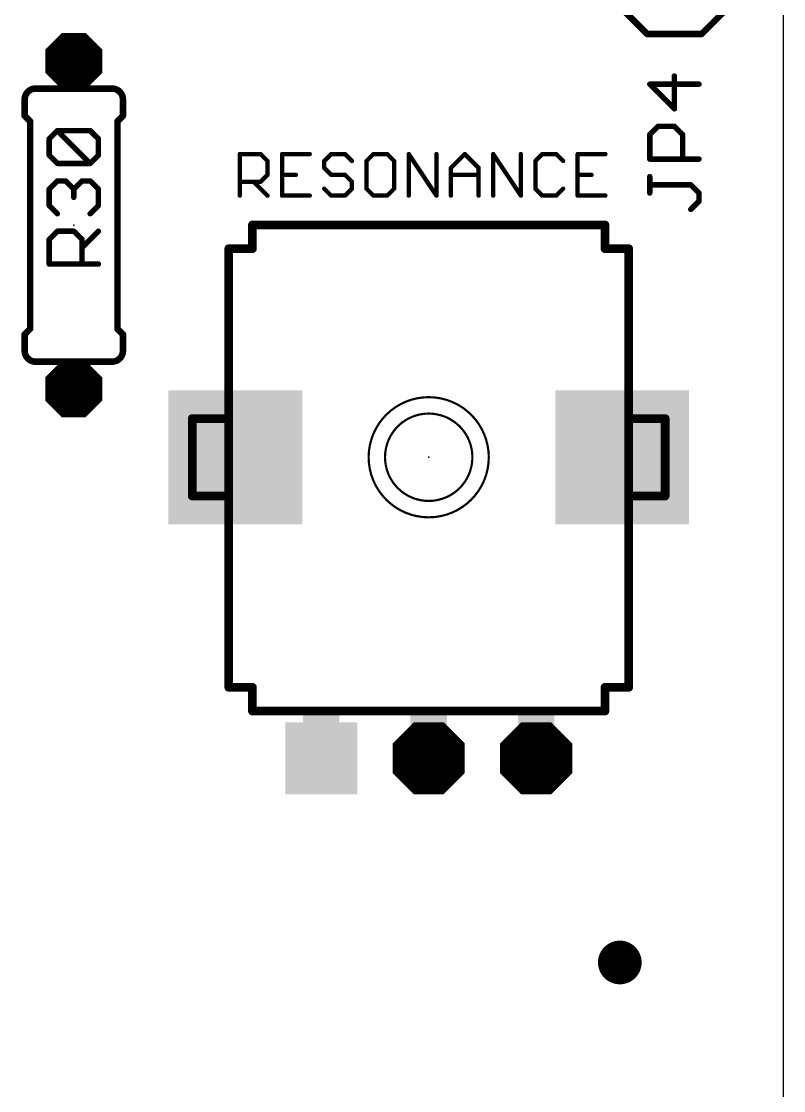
# Model space of a CAD drawing. Extents: x 0 to 35, y 0 to 103.
# Drawn here: x 17.2 to 34.92, y 59.25 to 84.11 of the extents above; entities that cross this region are included whole.
import ezdxf

# ---------------------------------------------------------------- set-up
doc = ezdxf.new("R2010")
doc.units = 0
for name, color, linetype in [('17', 110, 'CONTINUOUS'), ('18', 110, 'CONTINUOUS'), ('20', 53, 'CONTINUOUS'), ('21', 253, 'CONTINUOUS'), ('23', 53, 'CONTINUOUS'), ('25', 253, 'CONTINUOUS'), ('51', 253, 'CONTINUOUS')]:
    doc.layers.add(name, color=color, linetype=linetype)

# ---------------------------------------------------------------- blocks, each defined once
blk = doc.blocks.new('RECT')
blk.add_solid([(-0.5, -0.5), (0.5, -0.5), (-0.5, 0.5), (0.5, 0.5)])
blk = doc.blocks.new('OCTAGONP')
at = {"const_width": 0.5}
blk.add_lwpolyline([(-0.25, -0.1036), (-0.25, 0.1036), (-0.1036, 0.25), (0.1036, 0.25), (0.25, 0.1036), (0.25, -0.1036), (0.1036, -0.25), (-0.1036, -0.25), (-0.25, -0.1036), (-0.25, 0.1036)], dxfattribs=at)
blk = doc.blocks.new('SQUAREP')
blk.add_solid([(-0.5, -0.5), (0.5, -0.5), (-0.5, 0.5), (0.5, 0.5)])
blk = doc.blocks.new('ROUNDV')
at = {"const_width": 0.5}
blk.add_lwpolyline([(0, -0.25, 1), (0, 0.25, 1), (0, -0.25)], format="xyb", dxfattribs=at)

msp = doc.modelspace()

# ---------------------------------------------------------------- linework, layer by layer
at = {"layer": '20'}
msp.add_line((34.925, 0), (34.925, 99.695), dxfattribs=at)
at = {"layer": '21'}
for points, const_width in [([(31.75, 83.82), (31.115, 84.455)], 0.1524), ([(33.655, 84.455), (33.02, 83.82)], 0.1524), ([(33.02, 83.82), (31.75, 83.82)], 0.1524), ([(17.272, 82.296), (17.272, 81.915)], 0.1524), ([(19.558, 82.296), (19.558, 81.915)], 0.1524), ([(17.399, 81.788), (17.272, 81.915)], 0.1524), ([(17.399, 76.962), (17.399, 81.788)], 0.1524), ([(19.431, 81.788), (19.558, 81.915)], 0.1524), ([(19.431, 76.962), (19.431, 81.788)], 0.1524), ([(22.57, 79.3775), (30.77, 79.3775)], 0.2032), ([(22.57, 79.3775), (22.57, 78.8275)], 0.2032), ([(30.77, 78.8275), (30.77, 79.3775)], 0.2032), ([(22.57, 78.8275), (22.02, 78.8275)], 0.2032), ([(22.02, 76.6275), (22.02, 78.8275)], 0.2032), ([(31.32, 78.8275), (30.77, 78.8275)], 0.2032), ([(31.32, 78.8275), (31.32, 76.6275)], 0.2032), ([(17.399, 76.962), (17.272, 76.835)], 0.1524), ([(17.272, 76.454), (17.272, 76.835)], 0.1524), ([(19.431, 76.962), (19.558, 76.835)], 0.1524), ([(19.558, 76.454), (19.558, 76.835)], 0.1524), ([(22.02, 68.6275), (22.02, 71.8275)], 0.2032), ([(31.32, 71.8275), (31.32, 68.6275)], 0.2032), ([(22.02, 68.6275), (22.57, 68.6275)], 0.2032), ([(22.57, 68.6275), (22.57, 68.0775)], 0.2032), ([(30.77, 68.6275), (31.32, 68.6275)], 0.2032), ([(30.77, 68.0775), (30.77, 68.6275)], 0.2032), ([(30.77, 68.0775), (22.57, 68.0775)], 0.2032)]:
    msp.add_lwpolyline(points, dxfattribs=dict(at, const_width=const_width))
for points, const_width in [([(31.75, 83.8581, 1), (31.75, 83.7819)], 0.0762), ([(31.7231, 83.7931, 1), (31.7769, 83.8469)], 0.0762), ([(32.9931, 83.8469, 1), (33.0469, 83.7931)], 0.0762), ([(33.02, 83.7819, 1), (33.02, 83.8581)], 0.0762), ([(17.526, 82.55, 0.4142), (17.272, 82.296)], 0.1524), ([(17.526, 82.5119, 1), (17.526, 82.5881)], 0.0762), ([(19.558, 82.296, 0.4142), (19.304, 82.55)], 0.1524), ([(19.304, 82.5881, 1), (19.304, 82.5119)], 0.0762), ([(17.3101, 82.296, 1), (17.2339, 82.296)], 0.0762), ([(17.2339, 82.296, 1), (17.3101, 82.296)], 0.0762), ([(19.5961, 82.296, 1), (19.5199, 82.296)], 0.0762), ([(19.5199, 82.296, 1), (19.5961, 82.296)], 0.0762), ([(17.2339, 81.915, 1), (17.3101, 81.915)], 0.0762), ([(17.2989, 81.9419, 1), (17.2451, 81.8881)], 0.0762), ([(17.4371, 81.788, 1), (17.3609, 81.788)], 0.0762), ([(17.3721, 81.7611, 1), (17.4259, 81.8149)], 0.0762), ([(19.4691, 81.788, 1), (19.3929, 81.788)], 0.0762), ([(19.4041, 81.8149, 1), (19.4579, 81.7611)], 0.0762), ([(19.5199, 81.915, 1), (19.5961, 81.915)], 0.0762), ([(19.5849, 81.8881, 1), (19.5311, 81.9419)], 0.0762), ([(22.57, 79.4283, 1), (22.57, 79.3267)], 0.1016), ([(22.6208, 79.3775, 1), (22.5192, 79.3775)], 0.1016), ([(30.8208, 79.3775, 1), (30.7192, 79.3775)], 0.1016), ([(30.77, 79.3267, 1), (30.77, 79.4283)], 0.1016), ([(22.02, 78.8783, 1), (22.02, 78.7767)], 0.1016), ([(22.0708, 78.8275, 1), (21.9692, 78.8275)], 0.1016), ([(22.5192, 78.8275, 1), (22.6208, 78.8275)], 0.1016), ([(22.57, 78.7767, 1), (22.57, 78.8783)], 0.1016), ([(30.77, 78.8783, 1), (30.77, 78.7767)], 0.1016), ([(30.7192, 78.8275, 1), (30.8208, 78.8275)], 0.1016), ([(31.3708, 78.8275, 1), (31.2692, 78.8275)], 0.1016), ([(31.32, 78.7767, 1), (31.32, 78.8783)], 0.1016), ([(17.3101, 76.835, 1), (17.2339, 76.835)], 0.0762), ([(17.2451, 76.8619, 1), (17.2989, 76.8081)], 0.0762), ([(17.3609, 76.962, 1), (17.4371, 76.962)], 0.0762), ([(17.4259, 76.9351, 1), (17.3721, 76.9889)], 0.0762), ([(19.3929, 76.962, 1), (19.4691, 76.962)], 0.0762), ([(19.4579, 76.9889, 1), (19.4041, 76.9351)], 0.0762), ([(19.5961, 76.835, 1), (19.5199, 76.835)], 0.0762), ([(19.5311, 76.8081, 1), (19.5849, 76.8619)], 0.0762), ([(21.9692, 76.6275, 1), (22.0708, 76.6275)], 0.1016), ([(31.2692, 76.6275, 1), (31.3708, 76.6275)], 0.1016), ([(17.272, 76.454, 0.4142), (17.526, 76.2)], 0.1524), ([(17.3101, 76.454, 1), (17.2339, 76.454)], 0.0762), ([(17.2339, 76.454, 1), (17.3101, 76.454)], 0.0762), ([(19.304, 76.2, 0.4142), (19.558, 76.454)], 0.1524), ([(19.5961, 76.454, 1), (19.5199, 76.454)], 0.0762), ([(19.5199, 76.454, 1), (19.5961, 76.454)], 0.0762), ([(17.526, 76.1619, 1), (17.526, 76.2381)], 0.0762), ([(19.304, 76.2381, 1), (19.304, 76.1619)], 0.0762), ([(26.67, 72.5805, 1), (26.67, 75.3745, 1), (26.67, 72.5805)], 0.0508), ([(26.67, 72.9615, 1), (26.67, 74.9935, 1), (26.67, 72.9615)], 0.0508), ([(22.0708, 71.8275, 1), (21.9692, 71.8275)], 0.1016), ([(31.3708, 71.8275, 1), (31.2692, 71.8275)], 0.1016), ([(22.02, 68.6783, 1), (22.02, 68.5767)], 0.1016), ([(21.9692, 68.6275, 1), (22.0708, 68.6275)], 0.1016), ([(22.6208, 68.6275, 1), (22.5192, 68.6275)], 0.1016), ([(22.57, 68.5767, 1), (22.57, 68.6783)], 0.1016), ([(30.77, 68.6783, 1), (30.77, 68.5767)], 0.1016), ([(30.8208, 68.6275, 1), (30.7192, 68.6275)], 0.1016), ([(31.2692, 68.6275, 1), (31.3708, 68.6275)], 0.1016), ([(31.32, 68.5767, 1), (31.32, 68.6783)], 0.1016), ([(22.57, 68.1283, 1), (22.57, 68.0267)], 0.1016), ([(22.5192, 68.0775, 1), (22.6208, 68.0775)], 0.1016), ([(30.7192, 68.0775, 1), (30.8208, 68.0775)], 0.1016), ([(30.77, 68.0267, 1), (30.77, 68.1283)], 0.1016)]:
    msp.add_lwpolyline(points, format="xyb", dxfattribs=dict(at, const_width=const_width))
at = {"layer": '23'}
for p in [(18.415, 79.375), (26.67, 73.9775)]:
    msp.add_point(p, dxfattribs=at)
at = {"layer": '25'}
for points, const_width in [([(32.3845, 82.0791), (32.3845, 82.8417)], 0.127), ([(32.9565, 82.6511), (31.8125, 82.6511)], 0.127), ([(31.8125, 82.6511), (32.3845, 82.0791)], 0.127), ([(17.8425, 81.3811), (18.0332, 81.5717)], 0.127), ([(18.0332, 81.5717), (18.7958, 81.5717)], 0.127), ([(18.7958, 80.8091), (18.0332, 81.5717)], 0.127), ([(18.7958, 81.5717), (18.9865, 81.3811)], 0.127), ([(31.8125, 81.4817), (32.0032, 81.6724)], 0.127), ([(32.0032, 81.6724), (32.3845, 81.6724)], 0.127), ([(32.3845, 81.6724), (32.5752, 81.4817)], 0.127), ([(17.8425, 80.9998), (17.8425, 81.3811)], 0.127), ([(18.9865, 81.3811), (18.9865, 80.9998)], 0.127), ([(31.8125, 80.9097), (31.8125, 81.4817)], 0.127), ([(32.5752, 81.4817), (32.5752, 80.9097)], 0.127), ([(18.0332, 80.8091), (17.8425, 80.9998)], 0.127), ([(18.9865, 80.9998), (18.7958, 80.8091)], 0.127), ([(22.2758, 80.0608), (22.2758, 81.0268)], 0.1016), ([(22.2758, 81.0268), (22.7588, 81.0268)], 0.1016), ([(22.7588, 81.0268), (22.9198, 80.8658)], 0.1016), ([(23.9021, 81.0268), (23.2581, 81.0268)], 0.1016), ([(23.2581, 81.0268), (23.2581, 80.0608)], 0.1016), ([(24.4014, 81.0268), (24.2404, 80.8658)], 0.1016), ([(24.7234, 81.0268), (24.4014, 81.0268)], 0.1016), ([(24.8844, 80.8658), (24.7234, 81.0268)], 0.1016), ([(25.3837, 81.0268), (25.2227, 80.8658)], 0.1016), ([(25.7057, 81.0268), (25.3837, 81.0268)], 0.1016), ([(25.8667, 80.8658), (25.7057, 81.0268)], 0.1016), ([(26.205, 80.0608), (26.205, 81.0268)], 0.1016), ([(26.205, 81.0268), (26.849, 80.0608)], 0.1016), ([(26.849, 80.0608), (26.849, 81.0268)], 0.1016), ([(27.1873, 80.7048), (27.5093, 81.0268)], 0.1016), ([(27.5093, 81.0268), (27.8313, 80.7048)], 0.1016), ([(28.1696, 80.0608), (28.1696, 81.0268)], 0.1016), ([(28.1696, 81.0268), (28.8136, 80.0608)], 0.1016), ([(28.8136, 80.0608), (28.8136, 81.0268)], 0.1016), ([(29.3129, 81.0268), (29.1519, 80.8658)], 0.1016), ([(29.6349, 81.0268), (29.3129, 81.0268)], 0.1016), ([(29.7959, 80.8658), (29.6349, 81.0268)], 0.1016), ([(30.7782, 81.0268), (30.1342, 81.0268)], 0.1016), ([(30.1342, 81.0268), (30.1342, 80.0608)], 0.1016), ([(18.7958, 80.8091), (18.0332, 80.8091)], 0.127), ([(22.9198, 80.8658), (22.9198, 80.5438)], 0.1016), ([(24.2404, 80.8658), (24.2404, 80.7048)], 0.1016), ([(25.2227, 80.8658), (25.2227, 80.2218)], 0.1016), ([(25.8667, 80.2218), (25.8667, 80.8658)], 0.1016), ([(29.1519, 80.8658), (29.1519, 80.2218)], 0.1016), ([(32.9565, 80.9097), (31.8125, 80.9097)], 0.127), ([(22.9198, 80.5438), (22.7588, 80.3828)], 0.1016), ([(23.2581, 80.5438), (23.5801, 80.5438)], 0.1016), ([(24.2404, 80.7048), (24.4014, 80.5438)], 0.1016), ([(24.4014, 80.5438), (24.7234, 80.5438)], 0.1016), ([(24.7234, 80.5438), (24.8844, 80.3828)], 0.1016), ([(27.1873, 80.0608), (27.1873, 80.7048)], 0.1016), ([(27.1873, 80.5438), (27.8313, 80.5438)], 0.1016), ([(27.8313, 80.7048), (27.8313, 80.0608)], 0.1016), ([(30.1342, 80.5438), (30.4562, 80.5438)], 0.1016), ([(31.8125, 80.1216), (31.8125, 80.503)], 0.127), ([(17.8425, 80.2117), (18.0332, 80.4023)], 0.127), ([(18.0332, 80.4023), (18.2239, 80.4023)], 0.127), ([(18.2239, 80.4023), (18.4145, 80.2117)], 0.127), ([(18.4145, 80.2117), (18.6052, 80.4023)], 0.127), ([(18.6052, 80.4023), (18.7958, 80.4023)], 0.127), ([(18.7958, 80.4023), (18.9865, 80.2117)], 0.127), ([(22.7588, 80.3828), (22.2758, 80.3828)], 0.1016), ([(22.5978, 80.3828), (22.9198, 80.0608)], 0.1016), ([(24.8844, 80.3828), (24.8844, 80.2218)], 0.1016), ([(32.7658, 80.3123), (31.8125, 80.3123)], 0.127), ([(32.9565, 80.1216), (32.7658, 80.3123)], 0.127), ([(17.8425, 79.8304), (17.8425, 80.2117)], 0.127), ([(18.4145, 80.2117), (18.4145, 80.021)], 0.127), ([(18.9865, 80.2117), (18.9865, 79.8304)], 0.127), ([(23.2581, 80.0608), (23.9021, 80.0608)], 0.1016), ([(24.4014, 80.0608), (24.2404, 80.2218)], 0.1016), ([(24.7234, 80.0608), (24.4014, 80.0608)], 0.1016), ([(24.8844, 80.2218), (24.7234, 80.0608)], 0.1016), ([(25.2227, 80.2218), (25.3837, 80.0608)], 0.1016), ([(25.3837, 80.0608), (25.7057, 80.0608)], 0.1016), ([(25.7057, 80.0608), (25.8667, 80.2218)], 0.1016), ([(29.1519, 80.2218), (29.3129, 80.0608)], 0.1016), ([(29.3129, 80.0608), (29.6349, 80.0608)], 0.1016), ([(29.6349, 80.0608), (29.7959, 80.2218)], 0.1016), ([(30.1342, 80.0608), (30.7782, 80.0608)], 0.1016), ([(32.9565, 79.931), (32.9565, 80.1216)], 0.127), ([(18.0332, 79.6397), (17.8425, 79.8304)], 0.127), ([(18.9865, 79.8304), (18.7958, 79.6397)], 0.127), ([(32.7658, 79.7403), (32.9565, 79.931)], 0.127), ([(17.8425, 79.0423), (18.0332, 79.233)], 0.127), ([(17.8425, 78.4703), (17.8425, 79.0423)], 0.127), ([(18.0332, 79.233), (18.4145, 79.233)], 0.127), ([(18.4145, 79.233), (18.6052, 79.0423)], 0.127), ([(18.6052, 78.8516), (18.9865, 79.233)], 0.127), ([(18.6052, 79.0423), (18.6052, 78.4703)], 0.127), ([(18.9865, 78.4703), (17.8425, 78.4703)], 0.127)]:
    msp.add_lwpolyline(points, dxfattribs=dict(at, const_width=const_width))
for points, const_width in [([(32.4163, 82.8417, 1), (32.3528, 82.8417)], 0.0635), ([(31.8125, 82.6828, 1), (31.8125, 82.6193)], 0.0635), ([(31.835, 82.6735, 1), (31.7901, 82.6286)], 0.0635), ([(32.9565, 82.6193, 1), (32.9565, 82.6828)], 0.0635), ([(32.3528, 82.0791, 1), (32.4163, 82.0791)], 0.0635), ([(32.3621, 82.0566, 1), (32.407, 82.1015)], 0.0635), ([(18.0332, 81.6035, 1), (18.0332, 81.54)], 0.0635), ([(18.0556, 81.5942, 1), (18.0107, 81.5493)], 0.0635), ([(18.0556, 81.5493, 1), (18.0107, 81.5942)], 0.0635), ([(18.8183, 81.5942, 1), (18.7734, 81.5493)], 0.0635), ([(18.7958, 81.54, 1), (18.7958, 81.6035)], 0.0635), ([(32.0032, 81.7041, 1), (32.0032, 81.6406)], 0.0635), ([(32.0256, 81.6499, 1), (31.9807, 81.6948)], 0.0635), ([(32.407, 81.6948, 1), (32.3621, 81.6499)], 0.0635), ([(32.3845, 81.6406, 1), (32.3845, 81.7041)], 0.0635), ([(17.8743, 81.3811, 1), (17.8108, 81.3811)], 0.0635), ([(17.8201, 81.4035, 1), (17.865, 81.3586)], 0.0635), ([(19.0182, 81.3811, 1), (18.9548, 81.3811)], 0.0635), ([(18.964, 81.3586, 1), (19.009, 81.4035)], 0.0635), ([(31.8443, 81.4817, 1), (31.7808, 81.4817)], 0.0635), ([(31.7901, 81.5041, 1), (31.835, 81.4592)], 0.0635), ([(32.6069, 81.4817, 1), (32.5434, 81.4817)], 0.0635), ([(32.5527, 81.4592, 1), (32.5976, 81.5041)], 0.0635), ([(17.865, 81.0222, 1), (17.8201, 80.9773)], 0.0635), ([(19.009, 80.9773, 1), (18.964, 81.0222)], 0.0635), ([(22.3012, 81.0268, 1), (22.2504, 81.0268)], 0.0508), ([(22.2758, 81.0522, 1), (22.2758, 81.0014)], 0.0508), ([(22.7768, 81.0448, 1), (22.7409, 81.0089)], 0.0508), ([(22.7588, 81.0014, 1), (22.7588, 81.0522)], 0.0508), ([(23.2581, 81.0522, 1), (23.2581, 81.0014)], 0.0508), ([(23.2835, 81.0268, 1), (23.2327, 81.0268)], 0.0508), ([(23.9021, 81.0014, 1), (23.9021, 81.0522)], 0.0508), ([(24.4014, 81.0522, 1), (24.4014, 81.0014)], 0.0508), ([(24.4194, 81.0089, 1), (24.3834, 81.0448)], 0.0508), ([(24.7414, 81.0448, 1), (24.7054, 81.0089)], 0.0508), ([(24.7234, 81.0014, 1), (24.7234, 81.0522)], 0.0508), ([(25.3837, 81.0522, 1), (25.3837, 81.0014)], 0.0508), ([(25.4016, 81.0089, 1), (25.3657, 81.0448)], 0.0508), ([(25.7237, 81.0448, 1), (25.6877, 81.0089)], 0.0508), ([(25.7057, 81.0014, 1), (25.7057, 81.0522)], 0.0508), ([(26.2261, 81.0409, 1), (26.1838, 81.0127)], 0.0508), ([(26.2304, 81.0268, 1), (26.1796, 81.0268)], 0.0508), ([(26.8744, 81.0268, 1), (26.8236, 81.0268)], 0.0508), ([(27.5272, 81.0448, 1), (27.4913, 81.0089)], 0.0508), ([(27.5272, 81.0089, 1), (27.4913, 81.0448)], 0.0508), ([(28.1907, 81.0409, 1), (28.1484, 81.0127)], 0.0508), ([(28.195, 81.0268, 1), (28.1442, 81.0268)], 0.0508), ([(28.839, 81.0268, 1), (28.7882, 81.0268)], 0.0508), ([(29.3129, 81.0522, 1), (29.3129, 81.0014)], 0.0508), ([(29.3308, 81.0089, 1), (29.2949, 81.0448)], 0.0508), ([(29.6528, 81.0448, 1), (29.6169, 81.0089)], 0.0508), ([(29.6349, 81.0014, 1), (29.6349, 81.0522)], 0.0508), ([(30.1342, 81.0522, 1), (30.1342, 81.0014)], 0.0508), ([(30.1596, 81.0268, 1), (30.1088, 81.0268)], 0.0508), ([(30.7782, 81.0014, 1), (30.7782, 81.0522)], 0.0508), ([(17.8108, 80.9998, 1), (17.8743, 80.9998)], 0.0635), ([(18.0332, 80.8408, 1), (18.0332, 80.7773)], 0.0635), ([(18.0107, 80.7866, 1), (18.0556, 80.8315)], 0.0635), ([(18.7734, 80.8315, 1), (18.8183, 80.7866)], 0.0635), ([(18.7734, 80.7866, 1), (18.8183, 80.8315)], 0.0635), ([(18.7958, 80.7773, 1), (18.7958, 80.8408)], 0.0635), ([(18.9548, 80.9998, 1), (19.0182, 80.9998)], 0.0635), ([(22.9452, 80.8658, 1), (22.8944, 80.8658)], 0.0508), ([(22.9019, 80.8479, 1), (22.9378, 80.8838)], 0.0508), ([(24.2658, 80.8658, 1), (24.215, 80.8658)], 0.0508), ([(24.2224, 80.8838, 1), (24.2583, 80.8479)], 0.0508), ([(24.8664, 80.8479, 1), (24.9024, 80.8838)], 0.0508), ([(25.2481, 80.8658, 1), (25.1973, 80.8658)], 0.0508), ([(25.2047, 80.8838, 1), (25.2406, 80.8479)], 0.0508), ([(25.8921, 80.8658, 1), (25.8413, 80.8658)], 0.0508), ([(25.8487, 80.8479, 1), (25.8847, 80.8838)], 0.0508), ([(29.1773, 80.8658, 1), (29.1265, 80.8658)], 0.0508), ([(29.1339, 80.8838, 1), (29.1698, 80.8479)], 0.0508), ([(29.7779, 80.8479, 1), (29.8138, 80.8838)], 0.0508), ([(31.8125, 80.9415, 1), (31.8125, 80.8779)], 0.0635), ([(31.7808, 80.9097, 1), (31.8443, 80.9097)], 0.0635), ([(32.5434, 80.9097, 1), (32.6069, 80.9097)], 0.0635), ([(32.9565, 80.8779, 1), (32.9565, 80.9415)], 0.0635), ([(22.8944, 80.5438, 1), (22.9452, 80.5438)], 0.0508), ([(22.9378, 80.5259, 1), (22.9019, 80.5618)], 0.0508), ([(23.2581, 80.5692, 1), (23.2581, 80.5184)], 0.0508), ([(23.5801, 80.5184, 1), (23.5801, 80.5692)], 0.0508), ([(24.2583, 80.7228, 1), (24.2224, 80.6869)], 0.0508), ([(24.215, 80.7048, 1), (24.2658, 80.7048)], 0.0508), ([(24.4014, 80.5692, 1), (24.4014, 80.5184)], 0.0508), ([(24.3834, 80.5259, 1), (24.4194, 80.5618)], 0.0508), ([(24.7414, 80.5618, 1), (24.7054, 80.5259)], 0.0508), ([(24.7234, 80.5184, 1), (24.7234, 80.5692)], 0.0508), ([(27.2127, 80.7048, 1), (27.1619, 80.7048)], 0.0508), ([(27.1693, 80.7228, 1), (27.2052, 80.6869)], 0.0508), ([(27.1873, 80.5692, 1), (27.1873, 80.5184)], 0.0508), ([(27.8567, 80.7048, 1), (27.8059, 80.7048)], 0.0508), ([(27.8133, 80.6869, 1), (27.8492, 80.7228)], 0.0508), ([(27.8313, 80.5184, 1), (27.8313, 80.5692)], 0.0508), ([(30.1342, 80.5692, 1), (30.1342, 80.5184)], 0.0508), ([(30.4562, 80.5184, 1), (30.4562, 80.5692)], 0.0508), ([(31.8443, 80.503, 1), (31.7808, 80.503)], 0.0635), ([(18.0332, 80.4341, 1), (18.0332, 80.3706)], 0.0635), ([(18.0556, 80.3799, 1), (18.0107, 80.4248)], 0.0635), ([(18.2463, 80.4248, 1), (18.2014, 80.3799)], 0.0635), ([(18.2239, 80.3706, 1), (18.2239, 80.4341)], 0.0635), ([(18.6052, 80.4341, 1), (18.6052, 80.3706)], 0.0635), ([(18.6276, 80.3799, 1), (18.5827, 80.4248)], 0.0635), ([(18.8183, 80.4248, 1), (18.7734, 80.3799)], 0.0635), ([(18.7958, 80.3706, 1), (18.7958, 80.4341)], 0.0635), ([(22.2758, 80.4082, 1), (22.2758, 80.3574)], 0.0508), ([(22.6158, 80.4008, 1), (22.5798, 80.3648)], 0.0508), ([(22.7409, 80.4008, 1), (22.7768, 80.3648)], 0.0508), ([(22.7588, 80.3574, 1), (22.7588, 80.4082)], 0.0508), ([(24.9098, 80.3828, 1), (24.859, 80.3828)], 0.0508), ([(24.8664, 80.3648, 1), (24.9024, 80.4008)], 0.0508), ([(31.8125, 80.344, 1), (31.8125, 80.2805)], 0.0635), ([(32.7883, 80.3347, 1), (32.7434, 80.2898)], 0.0635), ([(32.7658, 80.2805, 1), (32.7658, 80.344)], 0.0635), ([(17.8743, 80.2117, 1), (17.8108, 80.2117)], 0.0635), ([(17.8201, 80.2341, 1), (17.865, 80.1892)], 0.0635), ([(18.4463, 80.2117, 1), (18.3828, 80.2117)], 0.0635), ([(18.3921, 80.2341, 1), (18.437, 80.1892)], 0.0635), ([(18.3921, 80.1892, 1), (18.437, 80.2341)], 0.0635), ([(19.0182, 80.2117, 1), (18.9548, 80.2117)], 0.0635), ([(18.964, 80.1892, 1), (19.009, 80.2341)], 0.0635), ([(22.2504, 80.0608, 1), (22.3012, 80.0608)], 0.0508), ([(22.9019, 80.0428, 1), (22.9378, 80.0788)], 0.0508), ([(23.2581, 80.0862, 1), (23.2581, 80.0354)], 0.0508), ([(23.2327, 80.0608, 1), (23.2835, 80.0608)], 0.0508), ([(23.9021, 80.0354, 1), (23.9021, 80.0862)], 0.0508), ([(24.2583, 80.2398, 1), (24.2224, 80.2038)], 0.0508), ([(24.4014, 80.0862, 1), (24.4014, 80.0354)], 0.0508), ([(24.3834, 80.0428, 1), (24.4194, 80.0788)], 0.0508), ([(24.7054, 80.0788, 1), (24.7414, 80.0428)], 0.0508), ([(24.7234, 80.0354, 1), (24.7234, 80.0862)], 0.0508), ([(24.859, 80.2218, 1), (24.9098, 80.2218)], 0.0508), ([(24.9024, 80.2038, 1), (24.8664, 80.2398)], 0.0508), ([(25.2406, 80.2398, 1), (25.2047, 80.2038)], 0.0508), ([(25.1973, 80.2218, 1), (25.2481, 80.2218)], 0.0508), ([(25.3837, 80.0862, 1), (25.3837, 80.0354)], 0.0508), ([(25.3657, 80.0428, 1), (25.4016, 80.0788)], 0.0508), ([(25.6877, 80.0788, 1), (25.7237, 80.0428)], 0.0508), ([(25.7057, 80.0354, 1), (25.7057, 80.0862)], 0.0508), ([(25.8413, 80.2218, 1), (25.8921, 80.2218)], 0.0508), ([(25.8847, 80.2038, 1), (25.8487, 80.2398)], 0.0508), ([(26.1796, 80.0608, 1), (26.2304, 80.0608)], 0.0508), ([(26.8236, 80.0608, 1), (26.8744, 80.0608)], 0.0508), ([(26.8279, 80.0467, 1), (26.8701, 80.0749)], 0.0508), ([(27.1619, 80.0608, 1), (27.2127, 80.0608)], 0.0508), ([(27.8059, 80.0608, 1), (27.8567, 80.0608)], 0.0508), ([(28.1442, 80.0608, 1), (28.195, 80.0608)], 0.0508), ([(28.7882, 80.0608, 1), (28.839, 80.0608)], 0.0508), ([(28.7924, 80.0467, 1), (28.8347, 80.0749)], 0.0508), ([(29.1698, 80.2398, 1), (29.1339, 80.2038)], 0.0508), ([(29.1265, 80.2218, 1), (29.1773, 80.2218)], 0.0508), ([(29.3129, 80.0862, 1), (29.3129, 80.0354)], 0.0508), ([(29.2949, 80.0428, 1), (29.3308, 80.0788)], 0.0508), ([(29.6169, 80.0788, 1), (29.6528, 80.0428)], 0.0508), ([(29.6349, 80.0354, 1), (29.6349, 80.0862)], 0.0508), ([(29.8138, 80.2038, 1), (29.7779, 80.2398)], 0.0508), ([(30.1342, 80.0862, 1), (30.1342, 80.0354)], 0.0508), ([(30.1088, 80.0608, 1), (30.1596, 80.0608)], 0.0508), ([(30.7782, 80.0354, 1), (30.7782, 80.0862)], 0.0508), ([(31.7808, 80.1216, 1), (31.8443, 80.1216)], 0.0635), ([(32.9883, 80.1216, 1), (32.9247, 80.1216)], 0.0635), ([(32.934, 80.0992, 1), (32.979, 80.1441)], 0.0635), ([(17.865, 79.8528, 1), (17.8201, 79.8079)], 0.0635), ([(17.8108, 79.8304, 1), (17.8743, 79.8304)], 0.0635), ([(18.3828, 80.021, 1), (18.4463, 80.021)], 0.0635), ([(18.9548, 79.8304, 1), (19.0182, 79.8304)], 0.0635), ([(19.009, 79.8079, 1), (18.964, 79.8528)], 0.0635), ([(32.9247, 79.931, 1), (32.9883, 79.931)], 0.0635), ([(32.979, 79.9085, 1), (32.934, 79.9534)], 0.0635), ([(18.0107, 79.6172, 1), (18.0556, 79.6622)], 0.0635), ([(18.7734, 79.6622, 1), (18.8183, 79.6172)], 0.0635), ([(32.7434, 79.7628, 1), (32.7883, 79.7179)], 0.0635), ([(17.8743, 79.0423, 1), (17.8108, 79.0423)], 0.0635), ([(17.8201, 79.0647, 1), (17.865, 79.0198)], 0.0635), ([(18.0332, 79.2647, 1), (18.0332, 79.2012)], 0.0635), ([(18.0556, 79.2105, 1), (18.0107, 79.2554)], 0.0635), ([(18.437, 79.2554, 1), (18.3921, 79.2105)], 0.0635), ([(18.4145, 79.2012, 1), (18.4145, 79.2647)], 0.0635), ([(18.6369, 79.0423, 1), (18.5734, 79.0423)], 0.0635), ([(18.5827, 79.0198, 1), (18.6276, 79.0647)], 0.0635), ([(19.009, 79.2105, 1), (18.964, 79.2554)], 0.0635), ([(18.5827, 78.8741, 1), (18.6276, 78.8292)], 0.0635), ([(17.8425, 78.5021, 1), (17.8425, 78.4386)], 0.0635), ([(17.8108, 78.4703, 1), (17.8743, 78.4703)], 0.0635), ([(18.5734, 78.4703, 1), (18.6369, 78.4703)], 0.0635), ([(18.9865, 78.4386, 1), (18.9865, 78.5021)], 0.0635)]:
    msp.add_lwpolyline(points, format="xyb", dxfattribs=dict(at, const_width=const_width))
at = {"layer": '51'}
for points, const_width in [([(18.415, 83.185), (18.415, 82.804)], 0.6096), ([(17.526, 82.55), (19.304, 82.55)], 0.1524), ([(22.02, 68.6275), (22.02, 78.8275)], 0.2032), ([(31.32, 78.8275), (31.32, 68.6275)], 0.2032), ([(17.526, 76.2), (19.304, 76.2)], 0.1524), ([(18.415, 75.946), (18.415, 75.565)], 0.6096), ([(21.92, 74.8775), (21.17, 74.8775)], 0.2032), ([(21.17, 74.8775), (21.17, 73.0775)], 0.2032), ([(32.17, 74.8775), (31.42, 74.8775)], 0.2032), ([(32.17, 73.0775), (32.17, 74.8775)], 0.2032), ([(21.17, 73.0775), (21.92, 73.0775)], 0.2032), ([(31.42, 73.0775), (32.17, 73.0775)], 0.2032)]:
    msp.add_lwpolyline(points, dxfattribs=dict(at, const_width=const_width))
for points, const_width in [([(18.5674, 83.185, 1), (18.2626, 83.185)], 0.3048), ([(18.2626, 82.804, 1), (18.5674, 82.804)], 0.3048), ([(17.526, 82.5881, 1), (17.526, 82.5119)], 0.0762), ([(19.304, 82.5119, 1), (19.304, 82.5881)], 0.0762), ([(22.0708, 78.8275, 1), (21.9692, 78.8275)], 0.1016), ([(31.3708, 78.8275, 1), (31.2692, 78.8275)], 0.1016), ([(17.526, 76.2381, 1), (17.526, 76.1619)], 0.0762), ([(18.5674, 75.946, 1), (18.2626, 75.946)], 0.3048), ([(19.304, 76.1619, 1), (19.304, 76.2381)], 0.0762), ([(18.2626, 75.565, 1), (18.5674, 75.565)], 0.3048), ([(21.17, 74.9283, 1), (21.17, 74.8267)], 0.1016), ([(21.2208, 74.8775, 1), (21.1192, 74.8775)], 0.1016), ([(21.92, 74.8267, 1), (21.92, 74.9283)], 0.1016), ([(31.42, 74.9283, 1), (31.42, 74.8267)], 0.1016), ([(32.2208, 74.8775, 1), (32.1192, 74.8775)], 0.1016), ([(32.17, 74.8267, 1), (32.17, 74.9283)], 0.1016), ([(21.17, 73.1283, 1), (21.17, 73.0267)], 0.1016), ([(21.1192, 73.0775, 1), (21.2208, 73.0775)], 0.1016), ([(21.92, 73.0267, 1), (21.92, 73.1283)], 0.1016), ([(31.42, 73.1283, 1), (31.42, 73.0267)], 0.1016), ([(32.1192, 73.0775, 1), (32.2208, 73.0775)], 0.1016), ([(32.17, 73.0267, 1), (32.17, 73.1283)], 0.1016), ([(21.9692, 68.6275, 1), (22.0708, 68.6275)], 0.1016), ([(31.2692, 68.6275, 1), (31.3708, 68.6275)], 0.1016)]:
    msp.add_lwpolyline(points, format="xyb", dxfattribs=dict(at, const_width=const_width))

# ---------------------------------------------------------------- block references
at = {"layer": '17', "rotation": 270}
for name, p, xscale, yscale in [('OCTAGONP', (18.415, 83.185), 1.3208, 1.3208), ('OCTAGONP', (18.415, 83.185), 1.3208, 1.3208), ('OCTAGONP', (18.415, 75.565), 1.3208, 1.3208), ('OCTAGONP', (18.415, 75.565), 1.3208, 1.3208), ('SQUAREP', (22.17, 73.9775), 3.116, 3.116), ('SQUAREP', (22.17, 73.9775), 3.116, 3.116), ('SQUAREP', (31.17, 73.9775), 3.116, 3.116), ('SQUAREP', (31.17, 73.9775), 3.116, 3.116), ('SQUAREP', (24.17, 66.9775), 1.6764, 1.6764), ('SQUAREP', (24.17, 66.9775), 1.6764, 1.6764), ('OCTAGONP', (26.67, 66.9775), 1.6764, 1.6764), ('OCTAGONP', (26.67, 66.9775), 1.6764, 1.6764), ('OCTAGONP', (29.17, 66.9775), 1.6764, 1.6764), ('OCTAGONP', (29.17, 66.9775), 1.6764, 1.6764)]:
    msp.add_blockref(name, p, dxfattribs=dict(at, xscale=xscale, yscale=yscale))
at = {"layer": '18', "xscale": 1.016, "yscale": 1.016}
msp.add_blockref('ROUNDV', (31.115, 62.23), dxfattribs=at)
msp.add_blockref('ROUNDV', (31.115, 62.23), dxfattribs=at)
at = {"layer": '51', "xscale": 0.254, "yscale": 0.6096, "rotation": 270}
for p in [(18.415, 82.677), (18.415, 76.073)]:
    msp.add_blockref('RECT', p, dxfattribs=at)
at = {"layer": '51', "xscale": 0.85, "yscale": 1.325}
for p in [(24.17, 67.315), (26.67, 67.315), (29.17, 67.315)]:
    msp.add_blockref('RECT', p, dxfattribs=at)

doc.saveas('drawing.dxf')
